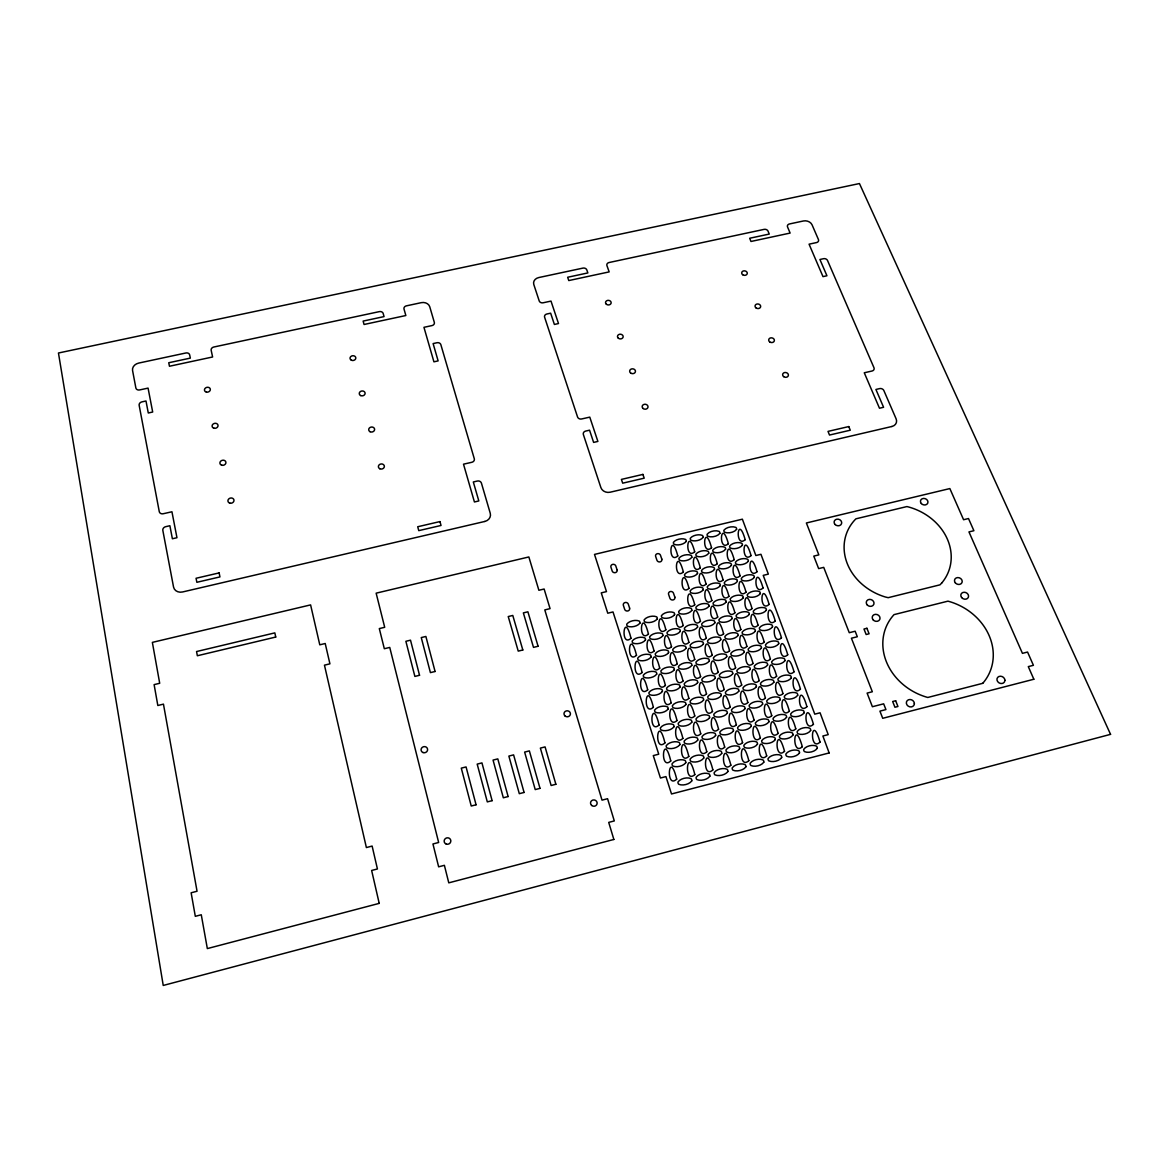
<?xml version="1.0" encoding="UTF-8"?>
<svg xmlns="http://www.w3.org/2000/svg" width="1169" height="1169" viewBox="0 0 1169 1169"><rect width="100%" height="100%" fill="white"/><g stroke="black" fill="none" stroke-linecap="round" stroke-linejoin="round"><path stroke-width="1.5" d="M736.558 579.473C732.963 577.954 726.665 579.283 724.385 582.44A2.455 2.177 13.3 0 0 725.116 584.471C728.711 586.005 735.023 584.661 737.303 581.504A2.455 2.177 13.7 0 0 736.558 579.473M820.024 742.096C808.86 752.719 811.213 711.161 820.024 742.096M813.449 724.312C802.329 734.819 804.725 693.67 813.449 724.312M802.314 746.699C791.077 757.351 793.634 715.647 802.314 746.699M806.917 706.675C795.855 717.065 798.281 676.34 806.917 706.675M800.444 689.14C789.426 699.442 791.881 659.126 800.444 689.14M795.797 728.857C784.633 739.392 787.219 698.127 795.797 728.857M789.367 711.161C778.247 721.594 780.863 680.738 789.367 711.161M794.043 671.824C783.084 682.009 785.568 642.102 794.043 671.824M782.967 693.582C771.891 703.913 774.536 663.481 782.967 693.582M787.731 654.757C776.815 664.84 779.328 625.327 787.731 654.757M784.531 751.302C773.25 761.983 775.997 720.162 784.531 751.302M781.462 637.821C770.605 647.801 773.162 608.684 781.462 637.821M778.116 733.401C766.879 743.981 769.655 702.584 778.116 733.401M775.252 621.017C764.424 630.88 767.01 592.157 775.252 621.017M771.745 715.662C760.566 726.124 763.386 685.151 771.745 715.662M776.64 676.223C765.622 686.437 768.311 646.399 776.64 676.223M765.432 698.039C754.312 708.399 757.147 667.835 765.432 698.039M770.4 659.097C759.441 669.209 762.144 629.58 770.4 659.097M766.703 755.919C755.364 766.645 758.301 724.692 766.703 755.919M764.219 642.117C753.304 652.141 756.051 612.892 764.219 642.117M760.361 737.975C749.066 748.584 752.047 707.055 760.361 737.975M769.1 604.388C758.33 614.163 760.946 575.806 769.1 604.388M754.078 720.177C742.856 730.683 745.851 689.578 754.078 720.177M763.036 587.992C752.31 597.666 754.955 559.703 763.036 587.992M759.192 680.621C748.131 690.864 750.995 650.724 759.192 680.621M757.015 571.729C746.348 581.314 749.022 543.717 757.015 571.729M753.041 663.451C742.008 673.607 744.916 633.846 753.041 663.451M748.832 760.624C737.434 771.379 740.591 729.31 748.832 760.624M758.082 625.254C747.21 635.162 749.987 596.322 758.082 625.254M746.933 646.428C735.959 656.481 738.896 617.115 746.933 646.428M742.578 742.636C731.239 753.274 734.41 711.629 742.578 742.636M752.018 608.581C741.204 618.386 743.995 579.926 752.018 608.581M747.853 702.511C736.675 712.9 739.699 672.219 747.853 702.511M736.397 724.795C725.101 735.316 728.302 694.094 736.397 724.795M746.027 592.157C735.257 601.86 738.077 563.765 746.027 592.157M741.701 685.034C730.567 695.321 733.621 655.049 741.701 685.034M751.053 555.582C740.43 565.065 743.133 527.833 751.053 555.582M740.094 575.849C729.368 585.464 732.218 547.75 740.094 575.849M735.622 667.82C724.532 678.005 727.629 638.128 735.622 667.82M730.873 765.198C719.417 775.997 722.763 733.781 730.873 765.198M745.179 539.683C734.6 549.065 737.332 512.183 745.179 539.683M740.868 629.521C729.953 639.458 732.905 600.501 740.868 629.521M729.602 650.753C718.57 660.836 721.682 621.353 729.602 650.753M724.707 747.152C713.295 757.833 716.67 716.056 724.707 747.152M734.892 612.804C724.02 622.639 727.001 584.062 734.892 612.804M730.245 707.07C719.008 717.488 722.223 676.676 730.245 707.07M718.584 729.251C707.245 739.831 710.635 698.463 718.584 729.251M728.974 596.322C718.146 606.068 721.156 567.856 728.974 596.322M724.166 689.549C712.988 699.866 716.232 659.462 724.166 689.549M734.19 559.644C723.523 569.171 726.402 531.822 734.19 559.644M718.175 672.277C707.04 682.491 710.314 642.497 718.175 672.277M712.871 769.86C701.356 780.687 704.907 738.355 712.871 769.86M728.389 543.702C717.766 553.127 720.674 516.143 728.389 543.702M723.611 633.803C712.637 643.768 715.779 604.68 723.611 633.803M706.792 751.769C695.321 762.48 698.901 720.572 706.792 751.769M717.708 617.027C706.777 626.905 709.948 588.212 717.708 617.027M712.52 711.483C701.225 721.945 704.644 681.001 712.52 711.483M723.114 579.97C712.345 589.614 715.37 551.797 723.114 579.97M711.863 600.501C700.991 610.276 704.176 571.962 711.863 600.501M706.529 693.918C695.292 704.264 698.741 663.744 706.529 693.918M717.284 563.736C706.573 573.278 709.627 535.826 717.284 563.736M712.228 655.166C701.152 665.263 704.454 625.678 712.228 655.166M700.611 676.603C689.432 686.846 692.896 646.735 700.611 676.603M694.824 774.536C683.237 785.407 686.992 742.929 694.824 774.536M711.57 547.75C700.889 557.189 703.972 520.103 711.57 547.75M706.324 638.157C695.292 648.152 698.624 608.961 706.324 638.157M700.757 733.811C689.359 744.419 692.954 702.934 700.757 733.811M688.819 756.387C677.304 767.127 681.074 725.101 688.819 756.387M700.494 621.338C689.52 631.245 692.866 592.435 700.494 621.338M694.781 715.998C683.427 726.475 687.051 685.429 694.781 715.998M706.091 584.12C695.263 593.794 698.477 555.845 706.091 584.12M694.737 604.768C683.807 614.573 687.182 576.142 694.737 604.768M688.877 698.375C677.582 708.75 681.22 668.113 688.877 698.375M700.333 567.827C689.564 577.398 692.808 539.83 700.333 567.827M694.751 659.433C683.617 669.574 687.109 629.857 694.751 659.433M683.032 681.016C671.795 691.288 675.463 651.06 683.032 681.016M676.69 779.153C665.044 790.054 669.004 747.444 676.69 779.153M694.693 551.797C683.967 561.281 687.226 524.063 694.693 551.797M688.936 642.38C677.845 652.419 681.366 613.097 688.936 642.38M682.886 738.384C671.415 749.022 675.214 707.42 682.886 738.384M683.178 625.532C672.146 635.454 675.682 596.526 683.178 625.532M676.983 720.513C665.57 731.034 669.384 689.856 676.983 720.513M689.023 588.343C678.152 598.031 681.542 559.98 689.023 588.343M671.167 702.847C659.798 713.265 663.641 672.496 671.167 702.847M683.368 572.006C672.54 581.607 675.945 543.921 683.368 572.006M677.26 663.802C666.067 673.972 669.749 634.139 677.26 663.802M670.772 760.946C659.199 771.73 663.174 729.558 670.772 760.946M677.786 555.933C667.017 565.431 670.451 528.125 677.786 555.933M671.517 646.705C660.383 656.759 664.08 617.334 671.517 646.705M664.927 742.899C653.398 753.567 657.402 711.833 664.927 742.899M665.848 629.799C654.757 639.75 658.483 600.705 665.848 629.799M659.111 724.97C647.641 735.535 651.659 694.225 659.111 724.97M665.409 685.443C654.099 695.745 657.957 655.385 665.409 685.443M653.369 707.26C641.956 717.708 645.989 676.807 653.369 707.26M659.711 668.171C648.459 678.371 652.346 638.42 659.711 668.171M654.056 651.031C642.862 661.128 646.749 621.572 654.056 651.031M648.459 634.066C637.324 644.061 641.226 604.899 648.459 634.066M647.699 689.798C636.345 700.143 640.393 659.667 647.699 689.798M642.088 672.496C630.778 682.725 634.855 642.643 642.088 672.496M636.506 655.298C625.254 665.424 629.346 625.751 636.506 655.298M630.997 638.289C619.804 648.313 623.91 609.034 630.997 638.289M1004.902 680.212L1004.887 680.665A4.106 3.522 28.4 0 1 998.779 682.696A4.106 3.522 28.4 0 1 998.94 676.5A4.106 3.522 28.4 0 1 1004.902 680.212M914.363 703.563L914.333 704.03A4.106 3.609 27.1 0 1 908.123 706.091A4.106 3.609 27.1 0 1 908.445 699.793A4.106 3.609 27.1 0 1 914.363 703.563M817.233 748.321C815.027 751.769 808.247 753.333 804.52 751.623A2.616 2.382 25.7 0 1 803.702 749.387C805.909 745.939 812.674 744.39 816.415 746.085A2.616 2.367 26 0 1 817.233 748.321M799.479 752.938C797.258 756.387 790.463 757.95 786.708 756.255A2.616 2.382 25.2 0 1 785.904 753.99C788.14 750.556 794.92 748.993 798.661 750.688A2.616 2.382 25.4 0 1 799.479 752.938M810.658 730.464C808.451 733.884 801.715 735.418 797.989 733.737A2.601 2.353 24.3 0 1 797.185 731.516C799.406 728.097 806.113 726.577 809.839 728.243A2.601 2.353 24.5 0 1 810.658 730.464M792.977 735.023C790.755 738.443 784.004 739.992 780.278 738.297A2.601 2.367 23.6 0 1 779.475 736.075C781.71 732.656 788.447 731.122 792.173 732.802A2.601 2.367 23.9 0 1 792.977 735.023M804.14 712.798C801.919 716.173 795.241 717.693 791.545 716.027A2.586 2.338 22.9 0 1 790.741 713.821C792.962 710.445 799.625 708.94 803.337 710.606A2.586 2.323 23.2 0 1 804.14 712.798M781.652 757.556C779.416 761.019 772.607 762.597 768.866 760.887A2.616 2.396 24.5 0 1 768.062 758.623C770.313 755.174 777.093 753.596 780.848 755.306A2.616 2.396 24.8 0 1 781.652 757.556M786.547 717.298C784.311 720.688 777.619 722.208 773.907 720.542A2.586 2.338 22.2 0 1 773.118 718.336C775.354 714.946 782.032 713.441 785.743 715.107A2.586 2.338 22.5 0 1 786.547 717.298M797.682 695.277C795.461 698.624 788.827 700.114 785.144 698.463A2.572 2.309 21.5 0 1 784.355 696.286C786.576 692.939 793.196 691.463 796.893 693.1A2.572 2.309 21.8 0 1 797.682 695.277M763.795 762.203C761.53 765.651 754.721 767.259 750.951 765.534A2.616 2.411 23.7 0 1 750.162 763.269C752.427 759.821 759.222 758.228 762.992 759.938A2.616 2.411 24.1 0 1 763.781 762.203M775.252 739.597C773.001 743.016 766.25 744.58 762.509 742.885A2.601 2.382 22.9 0 1 761.72 740.649C763.971 737.23 770.707 735.681 774.448 737.361A2.601 2.367 23.2 0 1 775.252 739.597M780.176 699.734C777.94 703.095 771.292 704.586 767.595 702.934A2.572 2.323 20.8 0 1 766.806 700.757C769.056 697.396 775.675 695.906 779.387 697.557A2.572 2.323 21.1 0 1 780.176 699.734M791.281 677.874C789.046 681.191 782.47 682.652 778.788 681.03A2.543 2.294 20.2 0 1 777.999 678.868C780.234 675.55 786.81 674.089 790.478 675.711A2.543 2.294 20.6 0 1 791.281 677.874M757.454 744.185C755.203 747.605 748.438 749.183 744.682 747.488A2.601 2.382 22.1 0 1 743.908 745.237C746.173 741.818 752.924 740.255 756.679 741.95A2.601 2.382 22.5 0 1 757.454 744.185M768.895 721.828C766.645 725.218 759.938 726.753 756.211 725.072A2.586 2.353 21.4 0 1 755.437 722.866C757.687 719.476 764.38 717.941 768.106 719.622A2.586 2.353 21.8 0 1 768.895 721.828M773.849 682.272C771.598 685.604 765.008 687.08 761.326 685.443A2.543 2.309 19.5 0 1 760.551 683.28C762.802 679.963 769.377 678.488 773.06 680.124A2.543 2.294 19.9 0 1 773.849 682.272M745.866 766.849C743.586 770.313 736.762 771.92 732.992 770.196A2.616 2.426 22.9 0 1 732.203 767.916C734.497 764.468 741.307 762.86 745.077 764.584A2.616 2.411 23.3 0 1 745.866 766.849M784.94 660.66C782.719 663.963 776.172 665.395 772.519 663.787A2.528 2.265 19.1 0 1 771.745 661.654C773.98 658.352 780.497 656.934 784.165 658.527A2.528 2.265 19.4 0 1 784.94 660.66M751.185 726.358C748.92 729.763 742.213 731.312 738.472 729.617A2.586 2.367 20.5 0 1 737.697 727.396C739.977 724.006 746.684 722.471 750.41 724.152A2.586 2.367 20.9 0 1 751.185 726.358M762.612 704.206C760.347 707.566 753.698 709.072 749.987 707.42A2.572 2.338 20 0 1 749.212 705.228C751.477 701.868 758.111 700.363 761.823 702.014A2.572 2.323 20.4 0 1 762.612 704.206M767.595 665.015C765.344 668.317 758.798 669.764 755.13 668.157A2.528 2.28 18.3 0 1 754.356 666.009C756.621 662.721 763.152 661.274 766.82 662.881A2.528 2.28 18.6 0 1 767.595 665.015M739.626 748.788C737.347 752.222 730.567 753.8 726.797 752.091A2.601 2.396 21.1 0 1 726.037 749.84C728.316 746.421 735.082 744.843 738.837 746.538A2.601 2.396 21.6 0 1 739.626 748.788M778.7 643.71C776.45 646.968 769.962 648.386 766.323 646.793A2.513 2.25 17.9 0 1 765.549 644.689C767.799 641.416 774.273 640.013 777.911 641.591A2.513 2.25 18.3 0 1 778.7 643.71M744.989 708.692C742.71 712.053 736.046 713.572 732.32 711.906A2.572 2.338 19 0 1 731.56 709.715C733.84 706.354 740.488 704.834 744.215 706.5A2.572 2.338 19.5 0 1 744.989 708.692M756.358 686.7C754.093 690.031 747.488 691.522 743.791 689.871A2.543 2.309 18.6 0 1 743.031 687.708C745.296 684.376 751.886 682.901 755.583 684.537A2.543 2.309 19 0 1 756.358 686.7M727.878 771.525C725.584 774.989 718.745 776.611 714.96 774.872A2.616 2.426 21.9 0 1 714.201 772.592C716.495 769.129 723.319 767.522 727.103 769.246A2.616 2.426 22.4 0 1 727.878 771.525M761.414 648.021C759.163 651.294 752.661 652.711 749.008 651.118A2.513 2.265 17.1 0 1 748.248 649C750.513 645.726 757.001 644.309 760.654 645.902A2.513 2.25 17.5 0 1 761.414 648.021M733.431 730.917C731.151 734.307 724.429 735.871 720.674 734.176A2.586 2.382 19.5 0 1 719.914 731.955C722.208 728.565 728.915 727.001 732.671 728.696A2.586 2.367 20 0 1 733.431 730.917M772.504 626.891C770.254 630.12 763.81 631.523 760.186 629.945A2.499 2.236 16.9 0 1 759.426 627.855C761.677 624.611 768.106 623.238 771.73 624.801A2.499 2.221 17.3 0 1 772.504 626.891M738.823 691.142C736.543 694.474 729.924 695.964 726.227 694.328A2.543 2.323 17.7 0 1 725.467 692.15C727.746 688.819 734.351 687.328 738.063 688.965A2.543 2.323 18.1 0 1 738.823 691.142M709.846 776.201C707.537 779.665 700.684 781.316 696.885 779.562A2.616 2.44 20.8 0 1 696.139 777.283C698.448 773.82 705.287 772.183 709.086 773.922A2.616 2.44 21.4 0 1 709.846 776.201M750.191 669.399C747.926 672.701 741.365 674.162 737.683 672.54A2.528 2.294 17.4 0 1 736.923 670.392C739.203 667.09 745.749 665.643 749.431 667.251A2.528 2.28 17.8 0 1 750.191 669.399M721.726 753.406C719.432 756.84 712.637 758.433 708.867 756.723A2.601 2.411 20.1 0 1 708.107 754.458C710.416 751.039 717.182 749.446 720.966 751.156A2.601 2.411 20.6 0 1 721.726 753.406M755.306 631.158C753.041 634.402 746.596 635.804 742.958 634.226A2.499 2.236 16.1 0 1 742.198 632.122C744.463 628.878 750.907 627.49 754.546 629.068A2.499 2.236 16.5 0 1 755.306 631.158M727.308 713.192C725.014 716.553 718.336 718.087 714.61 716.422A2.572 2.353 18 0 1 713.864 714.215C716.159 710.854 722.822 709.32 726.548 710.986A2.572 2.353 18.5 0 1 727.308 713.192M766.353 610.174C764.102 613.389 757.702 614.762 754.093 613.199A2.484 2.206 15.9 0 1 753.333 611.139C755.583 607.924 761.969 606.565 765.593 608.114A2.484 2.206 16.3 0 1 766.353 610.174M732.729 673.782C730.45 677.085 723.874 678.561 720.192 676.939A2.528 2.294 16.4 0 1 719.446 674.776C721.726 671.474 728.287 670.012 731.984 671.634A2.528 2.294 16.9 0 1 732.729 673.782M703.767 758.023C701.458 761.472 694.664 763.079 690.879 761.355A2.601 2.426 18.9 0 1 690.134 759.09C692.457 755.656 699.237 754.049 703.022 755.773A2.601 2.411 19.5 0 1 703.767 758.023M744.098 652.346C741.818 655.619 735.316 657.051 731.648 655.458A2.513 2.265 16.2 0 1 730.903 653.325C733.182 650.052 739.67 648.62 743.338 650.227A2.513 2.265 16.7 0 1 744.098 652.346M715.618 735.476C713.324 738.881 706.587 740.459 702.832 738.75A2.586 2.382 18.4 0 1 702.072 736.514C704.381 733.124 711.117 731.56 714.873 733.241A2.586 2.382 19 0 1 715.618 735.476M749.227 614.397C746.962 617.612 740.562 619 736.938 617.437A2.484 2.221 15.1 0 1 736.192 615.362C738.457 612.147 744.858 610.773 748.481 612.322A2.484 2.206 15.5 0 1 749.227 614.397M721.229 695.584C718.935 698.93 712.301 700.436 708.589 698.784A2.557 2.338 16.7 0 1 707.844 696.607C710.153 693.261 716.758 691.756 720.469 693.407A2.557 2.323 17.2 0 1 721.229 695.584M691.756 780.892C689.432 784.37 682.564 786.021 678.751 784.267A2.616 2.455 19.5 0 1 678.02 781.973C680.343 778.51 687.197 776.859 690.996 778.612A2.616 2.455 20.2 0 1 691.756 780.892M760.274 593.662C758.009 596.848 751.667 598.192 748.058 596.643A2.47 2.192 15 0 1 747.312 594.597C749.577 591.426 755.905 590.082 759.514 591.616A2.47 2.177 15.4 0 1 760.274 593.662M726.723 656.686C724.429 659.959 717.912 661.42 714.23 659.798A2.513 2.28 15.3 0 1 713.499 657.665C715.793 654.392 722.296 652.945 725.964 654.552A2.513 2.28 15.8 0 1 726.723 656.686M697.761 740.05C695.438 743.455 688.687 745.048 684.917 743.338A2.586 2.396 17.2 0 1 684.186 741.102C686.51 737.697 693.246 736.119 697.016 737.814A2.586 2.396 17.8 0 1 697.761 740.05M738.063 635.439C735.783 638.683 729.324 640.101 725.671 638.508A2.499 2.25 15.2 0 1 724.926 636.404C727.206 633.16 733.664 631.757 737.303 633.335A2.499 2.25 15.6 0 1 738.063 635.439M709.583 717.708C707.274 721.068 700.582 722.617 696.841 720.937A2.572 2.367 16.9 0 1 696.11 718.73C698.419 715.37 705.097 713.821 708.838 715.501A2.572 2.353 17.5 0 1 709.583 717.708M743.221 597.841C740.956 601.027 734.6 602.386 730.99 600.837A2.47 2.192 14.2 0 1 730.245 598.776C732.525 595.591 738.866 594.247 742.49 595.781A2.47 2.192 14.6 0 1 743.221 597.841M715.223 678.181C712.915 681.498 706.339 682.974 702.642 681.337A2.543 2.309 15.4 0 1 701.911 679.189C704.206 675.872 710.781 674.396 714.478 676.033A2.528 2.309 15.9 0 1 715.223 678.181M685.765 762.67C683.441 766.119 676.617 767.741 672.833 766.016A2.601 2.426 17.6 0 1 672.102 763.737C674.44 760.303 681.235 758.681 685.019 760.405A2.601 2.426 18.3 0 1 685.765 762.67M754.268 577.384C752.003 580.54 745.705 581.855 742.11 580.335A2.455 2.163 14.1 0 1 741.38 578.304C743.63 575.148 749.928 573.833 753.523 575.353A2.455 2.163 14.5 0 1 754.268 577.369M720.762 639.721C718.467 642.979 711.994 644.411 708.341 642.804A2.499 2.25 14.2 0 1 707.61 640.7C709.904 637.456 716.363 636.038 720.016 637.616A2.499 2.25 14.7 0 1 720.762 639.721M691.8 722.223C689.476 725.598 682.784 727.162 679.028 725.481A2.572 2.367 15.7 0 1 678.298 723.26C680.621 719.885 687.314 718.336 691.069 720.016A2.572 2.367 16.3 0 1 691.8 722.223M732.057 618.635C729.777 621.85 723.363 623.252 719.724 621.674A2.484 2.221 14.2 0 1 718.993 619.599C721.288 616.384 727.688 614.996 731.326 616.56A2.484 2.221 14.6 0 1 732.057 618.635M703.577 700.041C701.268 703.387 694.634 704.922 690.908 703.256A2.557 2.338 15.5 0 1 690.178 701.064C692.486 697.732 699.12 696.213 702.847 697.864A2.557 2.338 16.1 0 1 703.577 700.041M709.291 661.04C706.982 664.313 700.45 665.775 696.768 664.167A2.528 2.294 14.3 0 1 696.037 662.019C698.346 658.746 704.863 657.285 708.546 658.907A2.513 2.28 14.8 0 1 709.291 661.04M679.832 744.638C677.494 748.058 670.743 749.65 666.958 747.941A2.586 2.411 15.9 0 1 666.242 745.69C668.58 742.286 675.331 740.693 679.101 742.403A2.586 2.396 16.5 0 1 679.832 744.638M748.321 561.222C746.056 564.349 739.787 565.664 736.222 564.145A2.44 2.148 13.3 0 1 735.491 562.143C737.756 559.016 743.995 557.715 747.576 559.22A2.44 2.148 13.7 0 1 748.306 561.222M714.843 622.872C712.549 626.102 706.12 627.505 702.481 625.926A2.484 2.236 13.2 0 1 701.751 623.837C704.059 620.622 710.46 619.219 714.113 620.797A2.484 2.236 13.7 0 1 714.843 622.872M685.882 704.527C683.558 707.873 676.909 709.408 673.169 707.742A2.557 2.353 14.3 0 1 672.453 705.55C674.776 702.204 681.425 700.669 685.151 702.335A2.557 2.353 14.9 0 1 685.882 704.527M726.139 602.02C723.859 605.206 717.488 606.579 713.864 605.031A2.47 2.206 13.3 0 1 713.134 602.97C715.428 599.785 721.784 598.411 725.408 599.96A2.47 2.206 13.7 0 1 726.139 602.02M697.659 682.594C695.336 685.911 688.746 687.416 685.049 685.765A2.543 2.323 14.3 0 1 684.318 683.602C686.641 680.285 693.217 678.794 696.929 680.431A2.543 2.309 14.8 0 1 697.659 682.594M691.8 665.395C689.491 668.683 682.944 670.158 679.247 668.536A2.528 2.294 13.1 0 1 678.531 666.388C680.855 663.115 687.387 661.639 691.084 663.261A2.528 2.294 13.7 0 1 691.8 665.395M731.429 565.314C729.149 568.441 722.88 569.771 719.3 568.251A2.44 2.163 12.5 0 1 718.57 566.234C720.849 563.107 727.118 561.792 730.698 563.297A2.44 2.148 12.9 0 1 731.429 565.314M703.417 644.031C701.108 647.29 694.62 648.722 690.952 647.129A2.513 2.265 13.2 0 1 690.221 645.01C692.545 641.766 699.018 640.32 702.686 641.927A2.499 2.265 13.7 0 1 703.417 644.031M673.972 726.767C671.62 730.143 664.913 731.721 661.157 730.026A2.572 2.382 14.3 0 1 660.427 727.805C662.779 724.429 669.472 722.866 673.242 724.546A2.572 2.382 15 0 1 673.958 726.767M742.403 545.178C740.138 548.276 733.927 549.562 730.362 548.071A2.426 2.133 12.6 0 1 729.631 546.084C731.911 542.986 738.107 541.7 741.672 543.19A2.426 2.119 12.9 0 1 742.403 545.178M736.587 529.367C734.322 532.45 728.155 533.722 724.605 532.231A2.426 2.104 11.9 0 1 723.889 530.273C726.154 527.19 732.32 525.933 735.871 527.409A2.411 2.104 12.2 0 1 736.587 529.367M708.998 606.214C706.69 609.414 700.319 610.803 696.68 609.239A2.484 2.206 12.3 0 1 695.964 607.179C698.273 603.978 704.644 602.605 708.268 604.154A2.47 2.206 12.8 0 1 708.998 606.214M680.051 687.021C677.713 690.338 671.108 691.858 667.397 690.207A2.543 2.323 13.1 0 1 666.681 688.03C669.019 684.713 675.594 683.207 679.321 684.859A2.543 2.323 13.7 0 1 680.037 687.021M720.279 585.654C718 588.811 711.673 590.17 708.063 588.621A2.455 2.177 12.4 0 1 707.347 586.59C709.641 583.419 715.954 582.074 719.563 583.609A2.455 2.177 12.9 0 1 720.279 585.654M686.013 648.342C683.69 651.601 677.187 653.062 673.505 651.454A2.513 2.28 12.1 0 1 672.803 649.336C675.127 646.077 681.615 644.63 685.297 646.238A2.513 2.265 12.6 0 1 686.013 648.342M725.584 549.211C723.304 552.323 717.079 553.624 713.514 552.119A2.44 2.133 11.8 0 1 712.798 550.131C715.077 547.019 721.302 545.733 724.868 547.224A2.426 2.133 12.2 0 1 725.584 549.211M697.572 627.139C695.263 630.369 688.819 631.786 685.166 630.193A2.499 2.25 12.2 0 1 684.449 628.104C686.773 624.874 693.202 623.472 696.856 625.05A2.499 2.236 12.7 0 1 697.572 627.139M668.127 709.013C665.789 712.359 659.126 713.908 655.385 712.242A2.557 2.367 13 0 1 654.669 710.036C657.022 706.69 663.671 705.155 667.411 706.821A2.557 2.353 13.6 0 1 668.127 709.013M703.227 589.804C700.918 592.975 694.576 594.334 690.967 592.785A2.47 2.192 11.5 0 1 690.251 590.74C692.559 587.583 698.887 586.224 702.511 587.759A2.47 2.192 12 0 1 703.227 589.804M674.279 669.779C671.941 673.066 665.38 674.557 661.683 672.92A2.528 2.309 11.9 0 1 660.967 670.772C663.32 667.484 669.852 666.009 673.563 667.631A2.528 2.294 12.5 0 1 674.279 669.779M714.493 569.405C712.199 572.547 705.915 573.877 702.321 572.357A2.455 2.163 11.6 0 1 701.605 570.34C703.913 567.199 710.168 565.869 713.762 567.389A2.455 2.163 12.1 0 1 714.493 569.405M680.256 631.406C677.918 634.635 671.474 636.068 667.806 634.475A2.499 2.25 11.1 0 1 667.104 632.371C669.442 629.156 675.872 627.724 679.54 629.317A2.499 2.25 11.7 0 1 680.256 631.406M719.856 533.371C717.561 536.454 711.38 537.725 707.829 536.25A2.426 2.119 11.1 0 1 707.128 534.277C709.408 531.194 715.574 529.922 719.14 531.398A2.426 2.119 11.4 0 1 719.856 533.371M691.8 610.437C689.491 613.637 683.105 615.026 679.452 613.462A2.484 2.221 11.3 0 1 678.751 611.387C681.074 608.187 687.445 606.799 691.098 608.362A2.484 2.221 11.8 0 1 691.8 610.437M662.37 691.463C660.032 694.781 653.413 696.315 649.686 694.649A2.543 2.338 11.7 0 1 648.985 692.472C651.338 689.155 657.928 687.635 661.669 689.286A2.543 2.338 12.4 0 1 662.37 691.463M697.498 573.526C695.19 576.653 688.906 577.997 685.297 576.478A2.455 2.177 10.7 0 1 684.596 574.447C686.919 571.305 693.188 569.975 696.797 571.495A2.455 2.163 11.2 0 1 697.498 573.526M668.566 652.682C666.213 655.941 659.711 657.402 656.028 655.794A2.513 2.28 10.9 0 1 655.327 653.661C657.665 650.402 664.153 648.941 667.85 650.563A2.513 2.28 11.5 0 1 668.551 652.682M708.721 553.273C706.427 556.386 700.202 557.686 696.622 556.181A2.44 2.148 10.9 0 1 695.906 554.179C698.214 551.081 704.439 549.766 708.019 551.271A2.44 2.133 11.3 0 1 708.721 553.273M674.571 614.66C672.233 617.86 665.833 619.263 662.18 617.685A2.484 2.236 10.3 0 1 661.479 615.61C663.817 612.424 670.202 611.022 673.855 612.585A2.484 2.221 10.8 0 1 674.571 614.66M656.686 674.162C654.333 677.465 647.772 678.97 644.061 677.319A2.528 2.309 10.6 0 1 643.359 675.171C645.712 671.883 652.258 670.392 655.984 672.014A2.528 2.309 11.3 0 1 656.686 674.162M691.814 557.335C689.505 560.448 683.266 561.778 679.671 560.258A2.44 2.148 10 0 1 678.97 558.256C681.293 555.143 687.518 553.828 691.113 555.333A2.44 2.148 10.4 0 1 691.814 557.335M662.881 635.688C660.529 638.917 654.085 640.364 650.402 638.771A2.499 2.265 10 0 1 649.716 636.667C652.054 633.437 658.498 631.991 662.18 633.583A2.499 2.25 10.5 0 1 662.881 635.688M703.066 537.389C700.772 540.473 694.576 541.758 691.011 540.268A2.426 2.119 10.2 0 1 690.309 538.281C692.618 535.212 698.799 533.926 702.364 535.402A2.426 2.119 10.6 0 1 703.066 537.389M651.06 657.022C648.693 660.28 642.176 661.771 638.479 660.134A2.513 2.294 9.6 0 1 637.792 658.015C640.159 654.742 646.662 653.281 650.359 654.888A2.513 2.294 10.2 0 1 651.06 657.022M686.232 541.408C683.909 544.491 677.713 545.791 674.133 544.301A2.426 2.133 9.3 0 1 673.446 542.314C675.77 539.23 681.965 537.93 685.531 539.42A2.426 2.133 9.8 0 1 686.232 541.408M657.27 618.898C654.918 622.098 648.517 623.515 644.85 621.937A2.484 2.236 9.1 0 1 644.163 619.848C646.515 616.647 652.916 615.245 656.583 616.808A2.484 2.236 9.7 0 1 657.27 618.898M645.463 639.984C643.096 643.228 636.623 644.674 632.94 643.067A2.499 2.265 8.7 0 1 632.254 640.963C634.621 637.733 641.08 636.287 644.762 637.879A2.499 2.265 9.3 0 1 645.463 639.984M639.925 623.15C637.558 626.35 631.143 627.782 627.475 626.189A2.484 2.25 7.9 0 1 626.789 624.1C629.17 620.9 635.571 619.482 639.238 621.06A2.484 2.236 8.5 0 1 639.925 623.15M982.764 683.31L927.791 697.469A56.55 48.85 25.3 0 1 894.022 614.631L947.957 601.158A56.55 48.85 25.3 0 1 982.764 683.31M941.703 583.053L939.964 584.836L888.192 597.68L885.401 597.008A54.446 46.424 20.1 0 1 854.875 519.898L855.942 518.817L906.896 506.572L908.576 506.981A54.446 46.424 20.1 0 1 941.703 583.053M1110.55 734.351L163.236 985.452L58.45 353.009L859.449 183.548L1110.55 734.351M613.857 839.459L448.779 882.843L444.381 865.323L438.638 866.828L432.954 843.974L438.653 842.484L389.745 647.421L384.323 648.722L379.311 628.586L384.703 627.3L376.14 593.165L528.856 556.955L538.88 590.272L544.126 589.015L550.058 608.625L544.798 609.911L602.02 800.137L607.573 798.705L614.295 820.93L608.713 822.391L613.857 839.459M379.209 903.374L207.337 948.585L201.273 914.772L195.311 916.321L191.132 892.78L197.05 891.246L163.455 704.133L157.83 705.506L154.118 684.625L159.7 683.28L152.365 642.38L310.603 604.899L319.78 644.82L325.216 643.505L329.921 663.831L324.456 665.161L366.379 847.554L372.122 846.064L377.426 868.962L371.64 870.467L379.209 903.374M829.157 752.938L671.517 793.97L665.935 776.596L660.441 778.013L653.281 755.598L658.731 754.195L613.009 611.942L607.763 613.214L601.261 592.873L606.477 591.616L594.51 554.413L742.373 519.182L755.861 555.523L760.946 554.296L768.34 574.111L763.225 575.367L814.764 714.157L820.068 712.798L828.207 734.629L822.874 736.002L829.157 752.938M1033.849 679.247L882.727 718.307L879.921 711.132L885.927 709.583L883.662 703.826L872.395 706.719L867.106 693.1L872.337 691.756L851.412 638.216L857.315 636.74L855.153 631.231L849.264 632.707L823.721 567.36L818.651 568.602L813.785 556.108L818.841 554.88L806.376 522.981L949.856 488.569L963.577 519.723L968.502 518.539L973.894 530.711L968.955 531.91L1022.437 653.354L1027.551 652.039L1033.411 665.307L1028.296 666.622L1033.849 679.247M476.061 804.783L471.239 806.011L461.287 768.135L466.066 766.937L476.061 804.783M492.12 800.663L487.312 801.89L477.186 764.117L481.949 762.904L492.12 800.663M508.12 796.542L503.328 797.784L493.055 760.084L497.804 758.886L508.12 796.542M524.077 792.45L519.299 793.678L508.866 756.08L513.6 754.882L524.077 792.45M540.005 788.359L535.227 789.586L524.633 752.091L529.367 750.893L540.005 788.359M555.874 784.282L551.125 785.495L540.37 748.102L545.075 746.903L555.874 784.282M895.659 700.742L892.663 701.517L894.943 707.26L897.938 706.485L895.659 700.742M866.916 628.279L863.979 629.024L866.156 634.519L869.093 633.788L866.916 628.279M419.539 675.287L414.878 676.427L405.877 641.299L410.509 640.174L419.539 675.287M435.073 671.488L430.411 672.613L421.264 637.573L425.881 636.462L435.073 671.488M522.821 649.993L518.232 651.118L508.237 616.56L512.782 615.449L522.821 649.993M538.076 646.252L533.502 647.378L523.361 612.892L527.891 611.796L538.076 646.252M275.738 637.047L197.356 655.751L196.553 651.542L274.832 632.882L275.738 637.047M219.129 572.912L196.056 578.275L196.86 582.294L219.947 576.916L219.129 572.912M439.953 521.579L417.713 526.751L418.765 530.638L441.034 525.466L439.953 521.579M642.906 474.409L621.411 479.407L622.697 483.177L644.207 478.165L642.906 474.409M848.767 426.568L828.017 431.39L829.508 435.043L850.272 430.207L848.767 426.568M484.784 521.462L182.569 591.967A7.964 6.839 -19.5 0 1 173.538 587.013L162.827 530.39A3.522 2.966 -18.1 0 1 165.691 526.678L169.885 525.729L172.384 538.763L176.957 537.711L171.945 511.774L163.207 513.746A3.478 2.922 -17.6 0 1 159.276 511.642L139.155 405.292A3.375 2.747 -15.2 0 1 141.931 401.873L145.993 400.996L148.288 412.993L152.686 412.029L148.068 388.108L139.652 389.935A3.361 2.718 -14.9 0 1 135.867 387.962L132.565 370.515A7.438 5.991 -14.4 0 1 138.716 363.077L185.9 352.98A3.302 2.674 -12.7 0 1 189.67 354.908L190.342 358.109L168.745 362.741L169.461 366.248L212.612 356.983L211.165 350.305A3.288 2.659 -11.7 0 1 213.81 347.018L379.355 311.626A3.215 2.616 -5.3 0 1 383.184 313.497L384.046 316.594L363.135 321.08L364.056 324.485L405.848 315.528L404.006 309.04A3.2 2.616 -4.3 0 1 406.403 305.854L421.249 302.669A7.072 5.772 -3.7 0 1 429.754 306.775L434.327 322.366A3.215 2.645 -3.5 0 1 431.946 325.596L423.952 327.32L433.918 361.82L438.127 360.9L433.114 343.584L436.958 342.736A3.229 2.674 -3.4 0 1 440.845 344.65L474.293 458.745A3.361 2.893 -2.8 0 1 471.852 462.281L463.508 464.181L474.424 501.969L478.822 500.946L473.313 481.964L477.317 481.043A3.375 2.937 -2.6 0 1 481.423 483.118L490.264 513.308A7.584 6.649 -2.6 0 1 484.784 521.462M891.874 426.495L610.189 492.207A7.511 6.517 4.7 0 1 600.881 487.575L583.375 434.561A3.317 2.835 3.2 0 1 585.654 431.083L589.556 430.192L593.618 442.408L597.885 441.429L589.775 417.128L581.621 418.97A3.288 2.791 2.9 0 1 577.559 416.997L544.608 317.223A3.2 2.63 1.2 0 1 546.844 314.008L550.643 313.19L554.384 324.456L558.504 323.55L550.994 301.091L543.117 302.786A3.186 2.601 1 0 1 539.216 300.944L533.809 284.535A7.058 5.728 1 0 1 538.777 277.55L582.936 268.11A3.142 2.543 2.6 0 1 586.809 269.922L587.861 272.932L567.652 277.258L568.792 280.56L609.166 271.895L606.93 265.611A3.142 2.528 3.5 0 1 609.064 262.528L764.117 229.372A3.112 2.455 8.6 0 1 768.033 231.141L769.26 234.063L749.665 238.257L750.98 241.472L790.127 233.069L787.541 226.961A3.112 2.44 9.3 0 1 789.455 223.966L803.381 220.985A6.868 5.392 9.8 0 1 812.075 224.857L818.432 239.528A3.127 2.455 10.2 0 1 816.546 242.567L809.065 244.175L822.991 276.629L826.936 275.767L819.922 259.489L823.531 258.7A3.142 2.499 10.8 0 1 827.52 260.497L873.959 367.694A3.273 2.674 14.2 0 1 872.059 371.011L864.271 372.779L879.483 408.229L883.589 407.28L875.917 389.467L879.658 388.605A3.302 2.703 15 0 1 883.866 390.563L896.126 418.867A7.423 6.123 15.9 0 1 891.874 426.495M661.8 559.103L660.485 555.29A2.528 2.236 8.5 0 0 657.329 553.697A2.528 2.236 8.5 0 0 655.648 556.444L656.949 560.258A2.543 2.25 8.7 0 0 660.12 561.865A2.543 2.25 8.7 0 0 661.8 559.103M674.82 597.096L673.476 593.18A2.572 2.294 10.2 0 0 670.275 591.558A2.572 2.294 10.2 0 0 668.595 594.363L669.925 598.28A2.572 2.294 10.4 0 0 673.125 599.916A2.572 2.294 10.4 0 0 674.82 597.096M617.071 569.844L615.815 566.001A2.543 2.265 5.8 0 0 612.658 564.393A2.543 2.265 5.8 0 0 610.934 567.17L612.191 571.013A2.543 2.265 6 0 0 615.347 572.62A2.543 2.265 6 0 0 617.071 569.844M629.594 608.099L628.308 604.168A2.572 2.309 7.3 0 0 625.108 602.532A2.572 2.309 7.3 0 0 623.369 605.367L624.655 609.297A2.572 2.323 7.5 0 0 627.855 610.949A2.572 2.323 7.5 0 0 629.594 608.099M742.636 274.686A2.806 2.25 8.4 0 0 747.225 273.678A2.806 2.25 8.4 0 0 743.601 270.901A2.806 2.25 8.4 0 0 742.636 274.686M643.096 408.478A2.922 2.47 5.9 0 0 647.947 407.367A2.922 2.47 5.9 0 0 644.251 404.328A2.922 2.47 5.9 0 0 643.096 408.478M630.573 372.94A2.893 2.411 5 0 0 635.381 371.874A2.893 2.411 5 0 0 631.728 368.893A2.893 2.411 5 0 0 630.573 372.94M783.625 376.608A2.908 2.396 11.3 0 0 788.359 375.527A2.908 2.396 11.3 0 0 784.574 372.56A2.908 2.396 11.3 0 0 783.625 376.608M755.992 307.885A2.835 2.294 9.2 0 0 760.624 306.863A2.835 2.294 9.2 0 0 756.957 304.028A2.835 2.294 9.2 0 0 755.992 307.885M769.655 341.859A2.864 2.353 10.2 0 0 774.331 340.807A2.864 2.353 10.2 0 0 770.605 337.899A2.864 2.353 10.2 0 0 769.655 341.859M606.39 304.276A2.82 2.309 3.6 0 0 611.08 303.253A2.82 2.309 3.6 0 0 607.544 300.418A2.82 2.309 3.6 0 0 606.39 304.276M618.343 338.221A2.864 2.367 4.3 0 0 623.092 337.169A2.864 2.367 4.3 0 0 619.497 334.276A2.864 2.367 4.3 0 0 618.343 338.221M591.66 805.441A3.302 3.156 10 0 0 597.081 803.746A3.302 3.156 10 0 0 592.771 800.078A3.302 3.156 10 0 0 591.66 805.441M446.222 844.062A3.361 3.229 -18.1 0 0 450.81 840.511A3.361 3.229 -18.1 0 0 445.433 838.524A3.361 3.229 -18.1 0 0 446.222 844.062M564.963 715.925A3.215 2.996 3.8 0 0 570.326 714.566A3.215 2.996 3.8 0 0 566.337 710.898A3.215 2.996 3.8 0 0 564.963 715.925M423.046 752.544A3.273 3.054 -13.3 0 0 427.591 749.227A3.273 3.054 -13.3 0 0 422.389 747.269A3.273 3.054 -13.3 0 0 423.046 752.544M835.177 524.56A3.828 3.273 16.8 0 0 841.548 523.654A3.828 3.273 16.8 0 0 836.989 519.168A3.828 3.273 16.8 0 0 835.177 524.56M867.208 604.914A3.945 3.434 21 0 0 873.813 604.3A3.945 3.434 21 0 0 869.371 599.39A3.945 3.434 21 0 0 867.208 604.914M955.336 582.849A3.945 3.346 23.1 0 0 961.955 582.644A3.945 3.346 23.1 0 0 957.747 577.574A3.945 3.346 23.1 0 0 955.336 582.849M961.619 597.534A3.975 3.375 23.9 0 0 968.283 597.447A3.975 3.375 23.9 0 0 964.162 592.259A3.975 3.375 23.9 0 0 961.619 597.534M921.318 503.532A3.828 3.215 19.3 0 0 927.733 503.167A3.828 3.215 19.3 0 0 923.539 498.432A3.828 3.215 19.3 0 0 921.318 503.532M873.024 619.716A3.975 3.449 21.8 0 0 879.731 619.512A3.975 3.449 21.8 0 0 875.639 614.324A3.975 3.449 21.8 0 0 873.024 619.716M351.358 360.198A2.908 2.396 -6.9 0 0 355.814 358.123A2.908 2.396 -6.9 0 0 351.591 356.034A2.908 2.396 -6.9 0 0 351.358 360.198M229.928 503.167A3.069 2.616 -14.8 0 0 233.946 499.937A3.069 2.616 -14.8 0 0 228.978 498.739A3.069 2.616 -14.8 0 0 229.928 503.167M221.891 465.262A3.039 2.543 -14 0 0 225.88 462.106A3.039 2.543 -14 0 0 220.97 460.937A3.039 2.543 -14 0 0 221.891 465.262M379.779 468.74A3.01 2.572 -7.4 0 0 384.367 466.519A3.01 2.572 -7.4 0 0 379.983 464.268A3.01 2.572 -7.4 0 0 379.779 468.74M360.607 395.546A2.937 2.455 -7.1 0 0 365.108 393.412A2.937 2.455 -7.1 0 0 360.841 391.279A2.937 2.455 -7.1 0 0 360.607 395.546M370.076 431.712A2.966 2.513 -7.2 0 0 374.621 429.534A2.966 2.513 -7.2 0 0 370.295 427.343A2.966 2.513 -7.2 0 0 370.076 431.712M206.402 392.097A2.966 2.426 -12.8 0 0 210.303 389.087A2.966 2.426 -12.8 0 0 205.51 387.976A2.966 2.426 -12.8 0 0 206.402 392.097M214.059 428.249A2.996 2.484 -13.4 0 0 218.004 425.165A2.996 2.484 -13.4 0 0 213.153 424.026A2.996 2.484 -13.4 0 0 214.059 428.249"/></g></svg>
